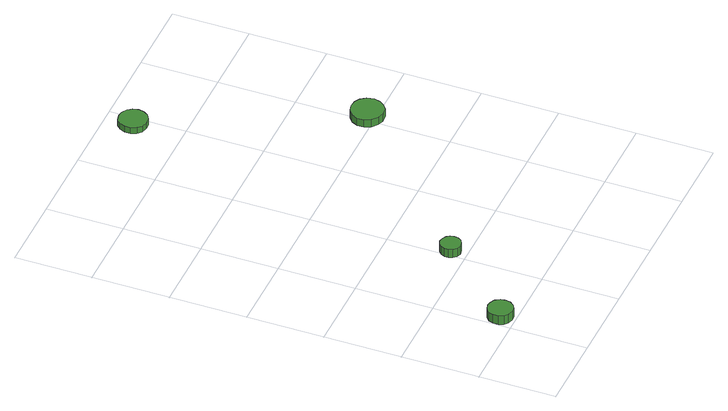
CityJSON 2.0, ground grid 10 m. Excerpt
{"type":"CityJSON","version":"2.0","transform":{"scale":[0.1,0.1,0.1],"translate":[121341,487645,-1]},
"CityObjects":{
"tree1":{"type":"SolitaryVegetationObject","attributes":{"function":"something"},"geometry":[{"type":"MultiSurface","lod":"1","boundaries":[[[0,1,2,3,4,5,6,7,8,9,10,11,12,13,14]],[[15,16,17,18,19,20,21,22,23,24,25,26,27,28,29]],[[0,29,28,1]],[[1,28,27,2]],[[2,27,26,3]],[[3,26,25,4]],[[4,25,24,5]],[[5,24,23,6]],[[6,23,22,7]],[[7,22,21,8]],[[8,21,20,9]],[[9,20,19,10]],[[10,19,18,11]],[[11,18,17,12]],[[12,17,16,13]],[[13,16,15,14]],[[14,15,29,0]]]}]},
"tree2":{"type":"SolitaryVegetationObject","attributes":{"function":"something"},"geometry":[{"type":"MultiSurface","lod":"1","boundaries":[[[30,31,32,33,34,35,36,37,38,39,40,41,42,43,44]],[[45,46,47,48,49,50,51,52,53,54,55,56,57,58,59]],[[30,59,58,31]],[[31,58,57,32]],[[32,57,56,33]],[[33,56,55,34]],[[34,55,54,35]],[[35,54,53,36]],[[36,53,52,37]],[[37,52,51,38]],[[38,51,50,39]],[[39,50,49,40]],[[40,49,48,41]],[[41,48,47,42]],[[42,47,46,43]],[[43,46,45,44]],[[44,45,59,30]]]}]},
"tree3":{"type":"SolitaryVegetationObject","attributes":{"function":"something"},"geometry":[{"type":"MultiSurface","lod":"1","boundaries":[[[60,61,62,63,64,65,66,67,68,69,70,71,72,73,74]],[[75,76,77,78,79,80,81,82,83,84,85,86,87,88,89]],[[60,89,88,61]],[[61,88,87,62]],[[62,87,86,63]],[[63,86,85,64]],[[64,85,84,65]],[[65,84,83,66]],[[66,83,82,67]],[[67,82,81,68]],[[68,81,80,69]],[[69,80,79,70]],[[70,79,78,71]],[[71,78,77,72]],[[72,77,76,73]],[[73,76,75,74]],[[74,75,89,60]]]}]},
"tree4":{"type":"SolitaryVegetationObject","attributes":{"function":"something"},"geometry":[{"type":"MultiSurface","lod":"1","boundaries":[[[90,91,92,93,94,95,96,97,98,99,100,101,102,103,104]],[[105,106,107,108,109,110,111,112,113,114,115,116,117,118,119]],[[90,119,118,91]],[[91,118,117,92]],[[92,117,116,93]],[[93,116,115,94]],[[94,115,114,95]],[[95,114,113,96]],[[96,113,112,97]],[[97,112,111,98]],[[98,111,110,99]],[[99,110,109,100]],[[100,109,108,101]],[[101,108,107,102]],[[102,107,106,103]],[[103,106,105,104]],[[104,105,119,90]]]}]}
},
"vertices":[
[33,20,20],[32,26,20],[28,32,20],[22,35,20],[16,36,20],[9,34,20],[4,29,20],[2,23,20],[2,16,20],[4,10,20],[9,6,20],[16,4,20],[22,4,20],[28,8,20],[32,13,20],[32,13,7],[28,8,7],[22,4,7],[16,4,7],[9,6,7],[4,10,7],[2,16,7],[2,23,7],[4,29,7],[9,34,7],[16,36,7],[22,35,7],[28,32,7],[32,26,7],[33,20,7],
[122,122,20],[121,127,20],[118,131,20],[113,134,20],[107,135,20],[102,133,20],[98,129,20],[96,124,20],[96,119,20],[98,114,20],[102,110,20],[107,108,20],[113,109,20],[118,112,20],[121,116,20],[121,116,8],[118,112,8],[113,109,8],[107,108,8],[102,110,8],[98,114,8],[96,119,8],[96,124,8],[98,129,8],[102,133,8],[107,135,8],[113,134,8],[118,131,8],[121,127,8],[122,122,8],
[205,564,18],[203,571,18],[199,577,18],[192,581,18],[185,582,18],[177,580,18],[172,575,18],[169,568,18],[169,560,18],[172,553,18],[177,548,18],[185,546,18],[192,546,18],[199,550,18],[203,556,18],[203,556,9],[199,550,9],[192,546,9],[185,546,9],[177,548,9],[172,553,9],[169,560,9],[169,568,9],[172,575,9],[177,580,9],[185,582,9],[192,581,9],[199,577,9],[203,571,9],[205,564,9],
[329,310,19],[327,319,19],[322,326,19],[315,330,19],[306,331,19],[298,329,19],[291,323,19],[287,315,19],[287,306,19],[291,298,19],[298,292,19],[306,289,19],[315,290,19],[322,295,19],[327,302,19],[327,302,8],[322,295,8],[315,290,8],[306,289,8],[298,292,8],[291,298,8],[287,306,8],[287,315,8],[291,323,8],[298,329,8],[306,331,8],[315,330,8],[322,326,8],[327,319,8],[329,310,8]
]}
